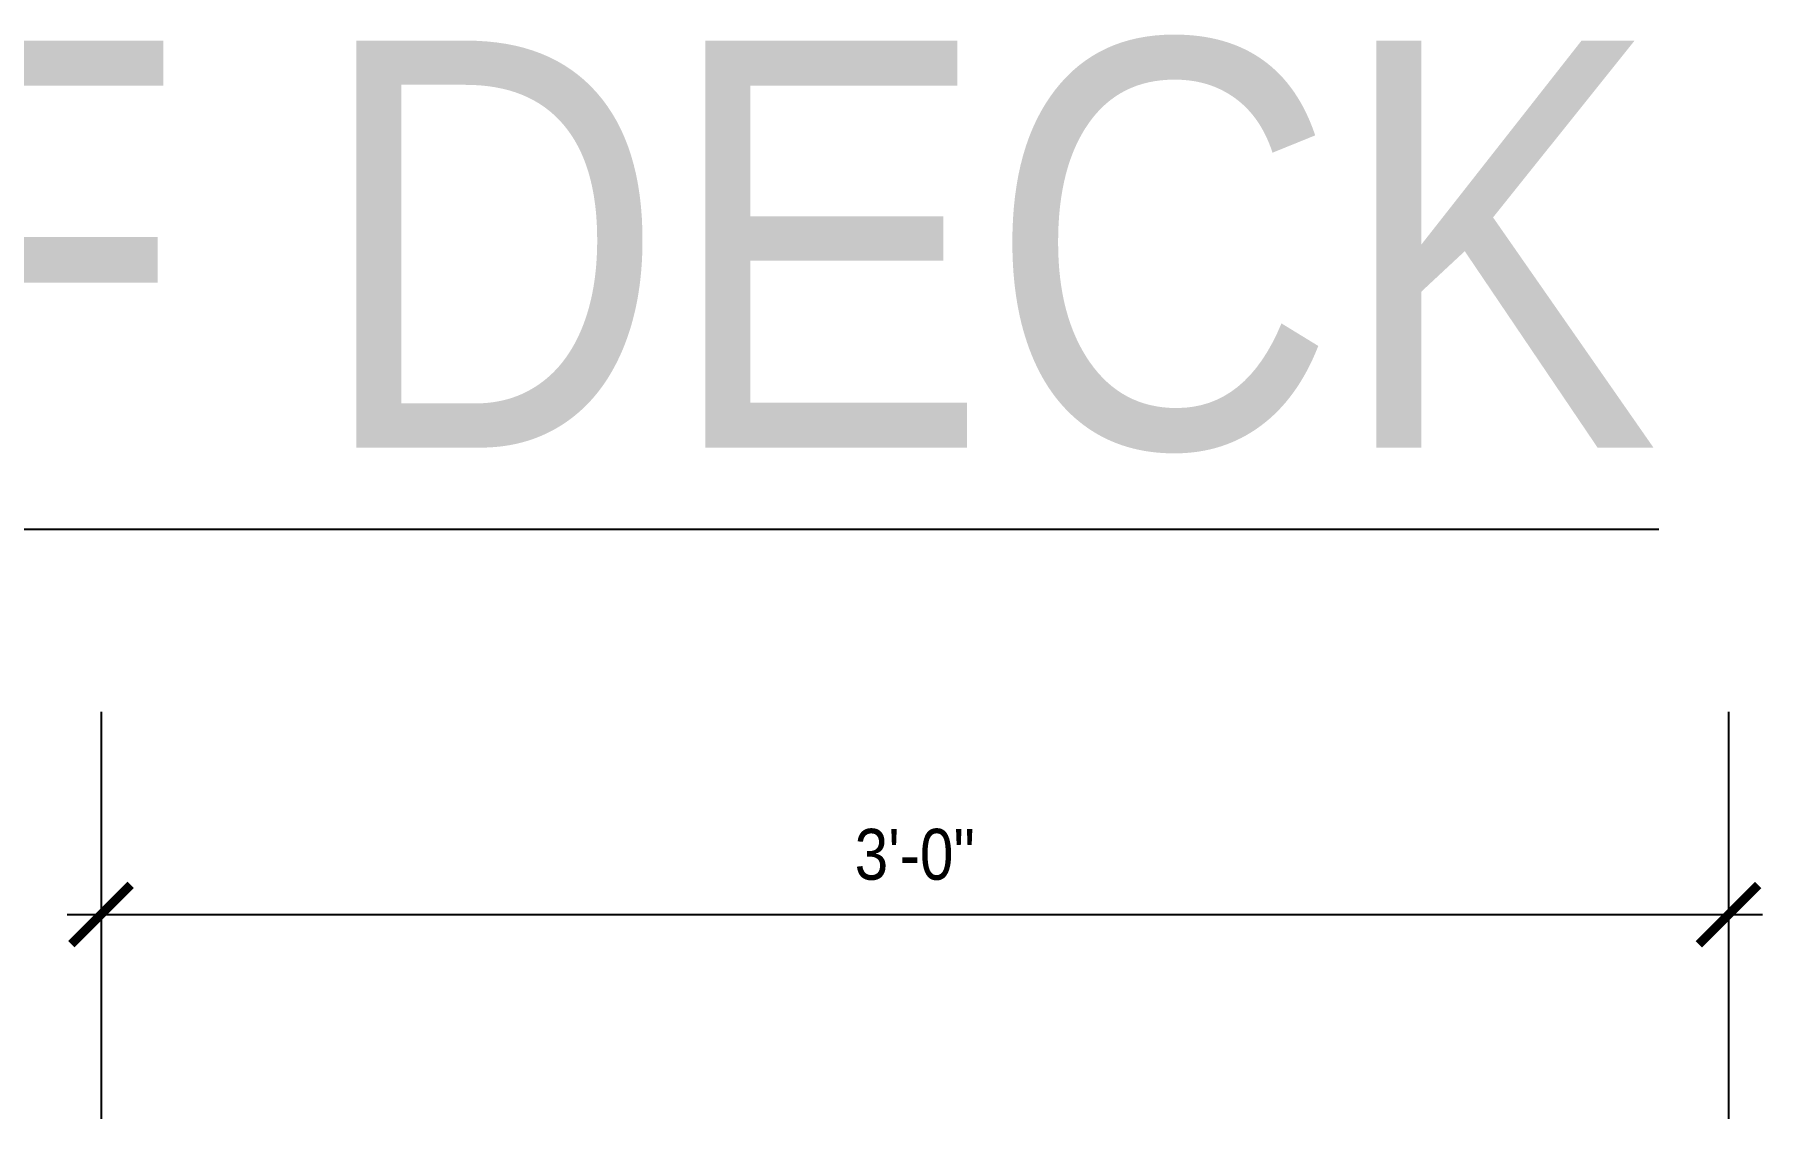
# Model space of a CAD drawing. Header units: inches. Extents: x -2661 to 42767, y -1222 to 9099.
# Drawn here: x 2339.12 to 2377.35, y 1447.4 to 1471.83 of the extents above; entities that cross this region are included whole.
import ezdxf

# ---------------------------------------------------------------- set-up
doc = ezdxf.new("R2010")
doc.units = ezdxf.units.IN
doc.header["$LTSCALE"] = 12
doc.header["$MEASUREMENT"] = 0
doc.header["$PDMODE"] = 3
doc.linetypes.add('CENTER2', pattern=[1.125, 0.75, -0.125, 0.125, -0.125])
doc.layers.get('0').update_dxf_attribs({"linetype": 'CONTINUOUS'})
doc.layers.get('DefPoints').update_dxf_attribs({"color": 251, "linetype": 'CONTINUOUS'})
doc.layers.add('DESIGNER COMMENTS', color=221, linetype='CONTINUOUS', plot=False)
doc.layers.add('S-ANNO-DIMS', color=2, linetype='CONTINUOUS')
doc.layers.add('S-ANNO-NOTE', color=4, linetype='CONTINUOUS')
doc.styles.add('Arial', font='arial.ttf', dxfattribs={"width": 0.85})
doc.dimstyles.new('DIM-12_Se', dxfattribs={"dimscale": 12, "dimtxt": 0.09375, "dimasz": 0.109375, "dimexe": 0.0625, "dimexo": 0.0625, "dimgap": 0.0625, "dimtad": 1, "dimdec": 4, "dimzin": 11, "dimdsep": 46, "dimlunit": 4, "dimtxsty": 'Arial', "dimblk": 'ARCHTICK', "dimcen": 0.125, "dimdle": 0.0625, "dimclrd": 256, "dimclre": 256, "dimclrt": 4, "dimadec": 0, "dimazin": 0, "dimtfac": 0.75, "dimtdec": 4, "dimtmove": 0, "dimatfit": 3, "dimfxl": 1, "dimfrac": 1, "dimtolj": 1, "dimtzin": 0, "dimarcsym": 0})

# ---------------------------------------------------------------- blocks, each defined once
blk = doc.blocks.new('_ARCHTICK')
at = {"color": 0, "linetype": 'ByBlock', "const_width": 0.15}
blk.add_lwpolyline([(-0.5, -0.5), (0.5, 0.5)], dxfattribs=at)
blk = doc.blocks.new('*D484')
at = {"layer": 'DefPoints', "color": 0, "transparency": 16777216}
for p in [(2340.595, 1452.372), (2376.595, 1452.372), (2376.595, 1452.372)]:
    blk.add_point(p, dxfattribs=at)
at = {"layer": 'S-ANNO-DIMS', "lineweight": -2, "transparency": 16777216}
blk.add_line((2339.845, 1452.372), (2377.345, 1452.372), dxfattribs=at)
at = {"layer": 'S-ANNO-DIMS', "lineweight": -2, "transparency": 16777216, "xscale": 1.3125, "yscale": 1.3125, "zscale": 1.3125, "rotation": 180}
blk.add_blockref('_ARCHTICK', (2340.595, 1452.372), dxfattribs=at)
at = {"layer": 'S-ANNO-DIMS', "lineweight": -2, "transparency": 16777216, "xscale": 1.3125, "yscale": 1.3125, "zscale": 1.3125}
blk.add_blockref('_ARCHTICK', (2376.595, 1452.372), dxfattribs=at)
at = {"layer": 'S-ANNO-DIMS', "color": 4, "transparency": 16777216, "insert": (2358.595, 1453.697), "char_height": 1.125, "attachment_point": 5, "style": 'Arial'}
blk.add_mtext('\\A1;3\'-0"', dxfattribs=at)

msp = doc.modelspace()

# ---------------------------------------------------------------- linework, layer by layer
at = {"layer": 'DESIGNER COMMENTS', "linetype": 'CENTER2'}
for p, q in [((2340.59544, 1456.85523), (2340.59544, 1291.97709)), ((2376.59544, 1456.85523), (2376.59544, 1291.97709))]:
    msp.add_line(p, q, dxfattribs=at)

# ---------------------------------------------------------------- texts
at = {"layer": 'S-ANNO-NOTE', "color": 6, "insert": (2311.53006, 1471.69836), "char_height": 9, "width": 66.7542857, "attachment_point": 1, "style": 'Arial'}
msp.add_mtext('{\\LROOF DECK}', dxfattribs=at)

# ---------------------------------------------------------------- dimensions: what is measured, and where the dimension line sits
at = {"layer": 'S-ANNO-DIMS'}
dim = msp.add_linear_dim(base=(2376.59544, 1452.37216), p1=(2340.59544, 1452.37216), p2=(2376.59544, 1452.37216), angle=180, dimstyle='DIM-12_Se', dxfattribs=at)
dim.commit()
dim.dimension.update_dxf_attribs({"geometry": '*D484', "text_midpoint": (2358.59544, 1453.69694)})

doc.saveas('drawing.dxf')
